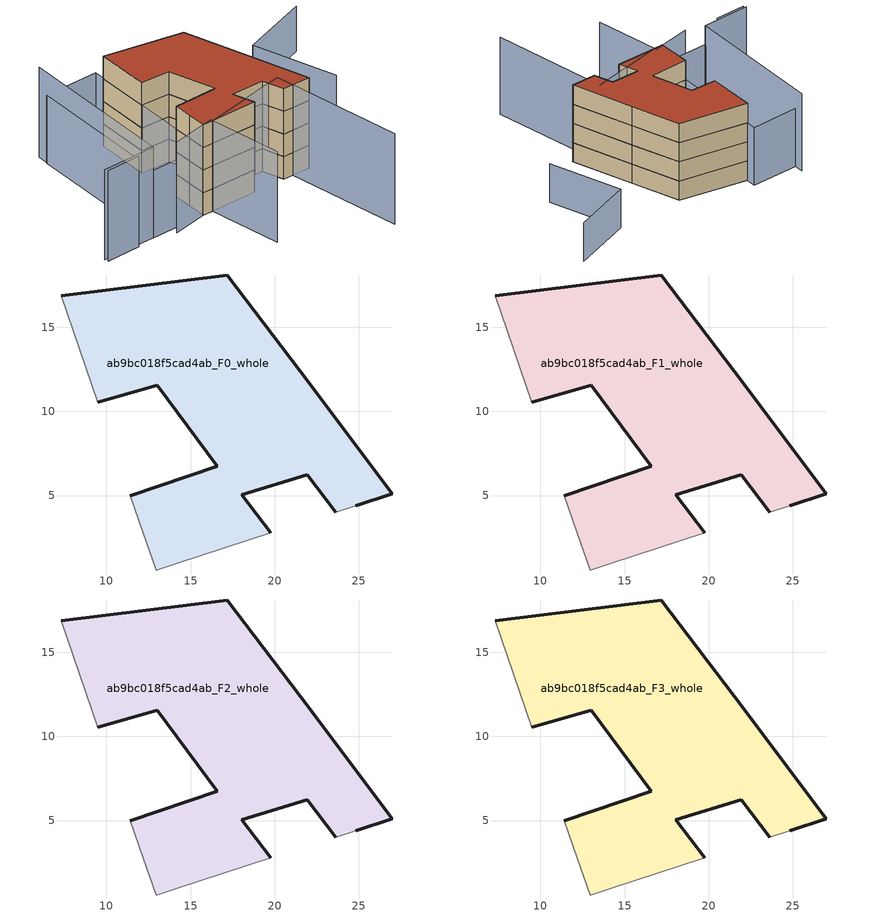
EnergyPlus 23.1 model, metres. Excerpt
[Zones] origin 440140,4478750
ab9bc018f5cad4ab_F0_whole
 floor ground (EU_floor_Construction): 24.81,4.4 26.97,5.1 21.52,12.39 17.18,18.11 7.33,16.89 9.5,10.55 13.03,11.55 16.6,6.75 11.41,4.98 12.18,2.76 12.97,0.58 14.2,0.99 19.77,2.79 18.05,5.04 21.94,6.25 23.64,4.02 z0
 wall outside (EU_wall_Construction): 23.64,4.02 21.94,6.25 18.05,5.04 19.77,2.79 / 11.41,4.98 16.6,6.75 13.03,11.55 9.5,10.55 / 7.33,16.89 17.18,18.11 21.52,12.39 26.97,5.1 24.81,4.4 z0:3
 wall adiabatic (EU_wall_Construction): 24.81,4.4 23.64,4.02 / 19.77,2.79 14.2,0.99 12.97,0.58 12.18,2.76 11.41,4.98 / 9.5,10.55 7.33,16.89 z0:3
ab9bc018f5cad4ab_F1_whole
 floor to ab9bc018f5cad4ab_F0_whole (EU_floor_Construction): 24.81,4.4 26.97,5.1 21.52,12.39 17.18,18.11 7.33,16.89 9.5,10.55 13.03,11.55 16.6,6.75 11.41,4.98 12.18,2.76 12.96,0.58 14.2,0.99 19.77,2.79 18.05,5.04 21.94,6.25 23.64,4.02 z3
 wall outside (EU_wall_Construction): 23.64,4.02 21.94,6.25 18.05,5.04 19.77,2.79 / 11.41,4.98 16.6,6.75 13.03,11.55 9.5,10.55 / 7.33,16.89 17.18,18.11 21.52,12.39 26.97,5.1 24.81,4.4 z3:6
 wall adiabatic (EU_wall_Construction): 24.81,4.4 23.64,4.02 / 19.77,2.79 14.2,0.99 12.97,0.58 12.18,2.76 11.41,4.98 / 9.5,10.55 7.33,16.89 z3:6
ab9bc018f5cad4ab_F2_whole
 floor to ab9bc018f5cad4ab_F1_whole (EU_floor_Construction): 24.81,4.4 26.97,5.1 21.52,12.39 17.18,18.11 7.33,16.89 9.5,10.55 13.03,11.55 16.6,6.75 11.41,4.98 12.18,2.76 12.96,0.58 14.2,0.99 19.77,2.79 18.05,5.04 21.94,6.25 23.64,4.02 z6
 wall outside (EU_wall_Construction): 23.64,4.02 21.94,6.25 18.05,5.04 19.77,2.79 / 11.41,4.98 16.6,6.75 13.03,11.55 9.5,10.55 / 7.33,16.89 17.18,18.11 21.52,12.39 26.97,5.1 24.81,4.4 z6:9
 wall adiabatic (EU_wall_Construction): 24.81,4.4 23.64,4.02 / 19.77,2.79 14.2,0.99 12.97,0.58 12.18,2.76 11.41,4.98 / 9.5,10.55 7.33,16.89 z6:9
ab9bc018f5cad4ab_F3_whole
 floor to ab9bc018f5cad4ab_F2_whole (EU_floor_Construction): 24.81,4.4 26.97,5.1 21.52,12.39 17.18,18.11 7.33,16.89 9.5,10.55 13.03,11.55 16.6,6.75 11.41,4.98 12.18,2.76 12.96,0.58 14.2,0.99 19.77,2.79 18.05,5.04 21.94,6.25 23.64,4.02 z9
 wall outside (EU_wall_Construction): 23.64,4.02 21.94,6.25 18.05,5.04 19.77,2.79 / 11.41,4.98 16.6,6.75 13.03,11.55 9.5,10.55 / 7.33,16.89 17.18,18.11 21.52,12.39 26.97,5.1 24.81,4.4 z9:12
 wall adiabatic (EU_wall_Construction): 24.81,4.4 23.64,4.02 / 19.77,2.79 14.2,0.99 12.97,0.58 12.18,2.76 11.41,4.98 / 9.5,10.55 7.33,16.89 z9:12
 roof outside (EU_roof_Construction): 21.52,12.39 26.97,5.1 24.81,4.4 23.64,4.02 21.94,6.25 18.05,5.04 19.77,2.79 14.2,0.99 12.97,0.58 12.18,2.76 11.41,4.98 16.6,6.75 13.03,11.55 9.5,10.55 7.33,16.89 17.18,18.11 z12
shading: 0.15,-4.03 4.22,-2.62 / 9.08,-1.52 14.06,1.27 / 14.06,1.27 18.75,-7.07 / 14.2,0.99 23.71,6.35 / 23.71,6.35 31.97,-8.31 / 0.05,17.33 6.32,-1.53 / 6.32,-1.53 -0.17,-3.69 z0:12; 6.34,-1.59 0.42,16.05 / 0.42,16.05 6.99,18.25 / 6.99,18.25 12.91,0.62 / 12.91,0.62 6.34,-1.59 z0:9; 32.99,12.7 26.44,21.26 / 26.44,21.26 33.55,26.7 z0:6
[Building]
EU S2 Campaign: North Axis=0; Terrain=City; Solar Distribution=FullExterior
[Site:Location]
Madrid: Latitude=40.5; Longitude=-3.5; Time Zone=1; Elevation=609
[SizingPeriod:WeatherFileDays]
AnnualSizingPeriod: Begin Month=1; Begin Day of Month=1; End Month=12; End Day of Month=31; Day of Week for Start Day=Monday; Use Weather File Daylight Saving Period=No; Use Weather File Rain and Snow Indicators=No
[MATERIAL]
EU_InternalMass_Material: Roughness=MediumRough; Thickness=0.1; Conductivity=1; Density=1800; Specific Heat=900; Thermal Absorptance=0.9; Solar Absorptance=0.7; Visible Absorptance=0.7
[MATERIAL:NOMASS] Roughness=MediumRough; Thermal Absorptance=0.9; Solar Absorptance=0.7; Visible Absorptance=0.7
Name | Thermal Resistance
EU_wall_NoMass | 0.419739
EU_roof_NoMass | 0.352165
EU_floor_NoMass | 0.608284
[CONSTRUCTION]
EU_wall_Construction: EU_wall_NoMass
EU_roof_Construction: EU_roof_NoMass
EU_floor_Construction: EU_floor_NoMass
EU_InternalMass_Construction: EU_InternalMass_Material
[ZONE] Type=1; Multiplier=1; Ceiling Height=autocalculate; Floor Area=autocalculate; Part of Total Floor Area=Yes
Name | Volume
ab9bc018f5cad4ab_F0_whole | 480.757
ab9bc018f5cad4ab_F1_whole; ab9bc018f5cad4ab_F2_whole; ab9bc018f5cad4ab_F3_whole | 480.758
[INTERNALMASS] Construction=EU_InternalMass_Construction; Surface Area=160.248
Name | Zone or ZoneList
ab9bc018f5cad4ab_F0_whole_EU_InternalMass | ab9bc018f5cad4ab_F0_whole
ab9bc018f5cad4ab_F1_whole_EU_InternalMass | ab9bc018f5cad4ab_F1_whole
ab9bc018f5cad4ab_F2_whole_EU_InternalMass | ab9bc018f5cad4ab_F2_whole
ab9bc018f5cad4ab_F3_whole_EU_InternalMass | ab9bc018f5cad4ab_F3_whole
[OTHEREQUIPMENT] Fuel Type=Electricity; Design Level Calculation Method=Watts/Area; Power per Zone Floor Area=1; Fraction Latent=0; Fraction Radiant=0; Fraction Lost=0; Carbon Dioxide Generation Rate=0; EndUse Subcategory=EU_Step8_InternalGains
Name | Zone or ZoneList or Space or SpaceList | Schedule
EU_Step8_InternalGain_ab9bc018f5cad4ab_F0_whole_f000 | ab9bc018f5cad4ab_F0_whole | EU_Step8_GainSchedule_ab9bc018f5cad4ab_F0_whole_f000
EU_Step8_InternalGain_ab9bc018f5cad4ab_F1_whole_f000 | ab9bc018f5cad4ab_F1_whole | EU_Step8_GainSchedule_ab9bc018f5cad4ab_F1_whole_f000
EU_Step8_InternalGain_ab9bc018f5cad4ab_F2_whole_f000 | ab9bc018f5cad4ab_F2_whole | EU_Step8_GainSchedule_ab9bc018f5cad4ab_F2_whole_f000
EU_Step8_InternalGain_ab9bc018f5cad4ab_F3_whole_f000 | ab9bc018f5cad4ab_F3_whole | EU_Step8_GainSchedule_ab9bc018f5cad4ab_F3_whole_f000
[ZONEVENTILATION:DESIGNFLOWRATE] Schedule=EU_AlwaysOn; Design Flow Rate Calculation Method=AirChanges/Hour; Air Changes per Hour=0.703302; Ventilation Type=Natural; Fan Pressure Rise=0; Fan Total Efficiency=1; Constant Term Coefficient=1; Temperature Term Coefficient=0; Velocity Term Coefficient=0; Velocity Squared Term Coefficient=0; Minimum Indoor Temperature=-100; Maximum Indoor Temperature=100; Delta Temperature=-100; Minimum Outdoor Temperature=-100; Maximum Outdoor Temperature=100; Maximum Wind Speed=40
Name | Zone or ZoneList or Space or SpaceList
EU_ConstantAir_ab9bc018f5cad4ab_F0_whole | ab9bc018f5cad4ab_F0_whole
EU_ConstantAir_ab9bc018f5cad4ab_F1_whole | ab9bc018f5cad4ab_F1_whole
EU_ConstantAir_ab9bc018f5cad4ab_F2_whole | ab9bc018f5cad4ab_F2_whole
EU_ConstantAir_ab9bc018f5cad4ab_F3_whole | ab9bc018f5cad4ab_F3_whole
[HVACTEMPLATE:THERMOSTAT] Constant Heating Setpoint=20; Constant Cooling Setpoint=50
EU_HeatOnly_ab9bc018f5cad4ab_F0_whole; EU_HeatOnly_ab9bc018f5cad4ab_F1_whole; EU_HeatOnly_ab9bc018f5cad4ab_F2_whole; EU_HeatOnly_ab9bc018f5cad4ab_F3_whole
[HVACTEMPLATE:ZONE:IDEALLOADSAIRSYSTEM] System Availability Schedule=EU_AlwaysOn; Maximum Heating Supply Air Temperature=50; Minimum Cooling Supply Air Temperature=13; Maximum Heating Supply Air Humidity Ratio=0.0156; Minimum Cooling Supply Air Humidity Ratio=0.0077; Heating Limit=NoLimit; Cooling Limit=NoLimit; Heating Availability Schedule=EU_AlwaysOn; Cooling Availability Schedule=EU_CoolingOff; Dehumidification Control Type=ConstantSensibleHeatRatio; Cooling Sensible Heat Ratio=0.7; Dehumidification Setpoint=60; Humidification Control Type=None; Humidification Setpoint=30; Outdoor Air Method=None; Outdoor Air Flow Rate per Person=0.00944; Outdoor Air Flow Rate per Zone Floor Area=0; Outdoor Air Flow Rate per Zone=0; Demand Controlled Ventilation Type=None; Outdoor Air Economizer Type=NoEconomizer; Heat Recovery Type=None; Sensible Heat Recovery Effectiveness=0.7; Latent Heat Recovery Effectiveness=0.65
Name | Template Thermostat
ab9bc018f5cad4ab_F0_whole | EU_HeatOnly_ab9bc018f5cad4ab_F0_whole
ab9bc018f5cad4ab_F1_whole | EU_HeatOnly_ab9bc018f5cad4ab_F1_whole
ab9bc018f5cad4ab_F2_whole | EU_HeatOnly_ab9bc018f5cad4ab_F2_whole
ab9bc018f5cad4ab_F3_whole | EU_HeatOnly_ab9bc018f5cad4ab_F3_whole
[SIZING:ZONE] Zone Cooling Design Supply Air Temperature Input Method=SupplyAirTemperature; Zone Cooling Design Supply Air Temperature=13; Zone Heating Design Supply Air Temperature Input Method=SupplyAirTemperature; Zone Heating Design Supply Air Temperature=50; Zone Cooling Design Supply Air Humidity Ratio=0.008; Zone Heating Design Supply Air Humidity Ratio=0.008; Cooling Design Air Flow Method=DesignDay; Cooling Design Air Flow Rate=0; Cooling Minimum Air Flow per Zone Floor Area=0.000762; Cooling Minimum Air Flow=0; Cooling Minimum Air Flow Fraction=0.2; Heating Design Air Flow Method=DesignDay; Heating Design Air Flow Rate=0; Heating Maximum Air Flow per Zone Floor Area=0.002032; Heating Maximum Air Flow=0.141576; Heating Maximum Air Flow Fraction=0.3; Account for Dedicated Outdoor Air System=No; Dedicated Outdoor Air System Control Strategy=NeutralSupplyAir; Dedicated Outdoor Air Low Setpoint Temperature for Design=autosize; Dedicated Outdoor Air High Setpoint Temperature for Design=autosize; Zone Load Sizing Method=Sensible Load Only No Latent Load; Zone Latent Cooling Design Supply Air Humidity Ratio Input Method=HumidityRatioDifference; Zone Cooling Design Supply Air Humidity Ratio Difference=0.005; Zone Latent Heating Design Supply Air Humidity Ratio Input Method=HumidityRatioDifference; Zone Humidification Design Supply Air Humidity Ratio Difference=0.005
ab9bc018f5cad4ab_F0_whole; ab9bc018f5cad4ab_F1_whole; ab9bc018f5cad4ab_F2_whole; ab9bc018f5cad4ab_F3_whole
[SCHEDULE:CONSTANT]
Name | Hourly Value
EU_AlwaysOn | 1
EU_CoolingOff | 0
[SCHEDULE:FILE] Column Number=1; Rows to Skip at Top=0; Number of Hours of Data=8760; Column Separator=Comma; Interpolate to Timestep=No; Minutes per Item=60; Adjust Schedule for Daylight Savings=Yes
Name | File
EU_Step8_GainSchedule_ab9bc018f5cad4ab_F0_whole_f000 | ../../schedules/ab9bc018f5cad4ab/ab9bc018f5cad4ab_F0_whole_f000_gain.csv
EU_Step8_GainSchedule_ab9bc018f5cad4ab_F1_whole_f000 | ../../schedules/ab9bc018f5cad4ab/ab9bc018f5cad4ab_F1_whole_f000_gain.csv
EU_Step8_GainSchedule_ab9bc018f5cad4ab_F2_whole_f000 | ../../schedules/ab9bc018f5cad4ab/ab9bc018f5cad4ab_F2_whole_f000_gain.csv
EU_Step8_GainSchedule_ab9bc018f5cad4ab_F3_whole_f000 | ../../schedules/ab9bc018f5cad4ab/ab9bc018f5cad4ab_F3_whole_f000_gain.csv
